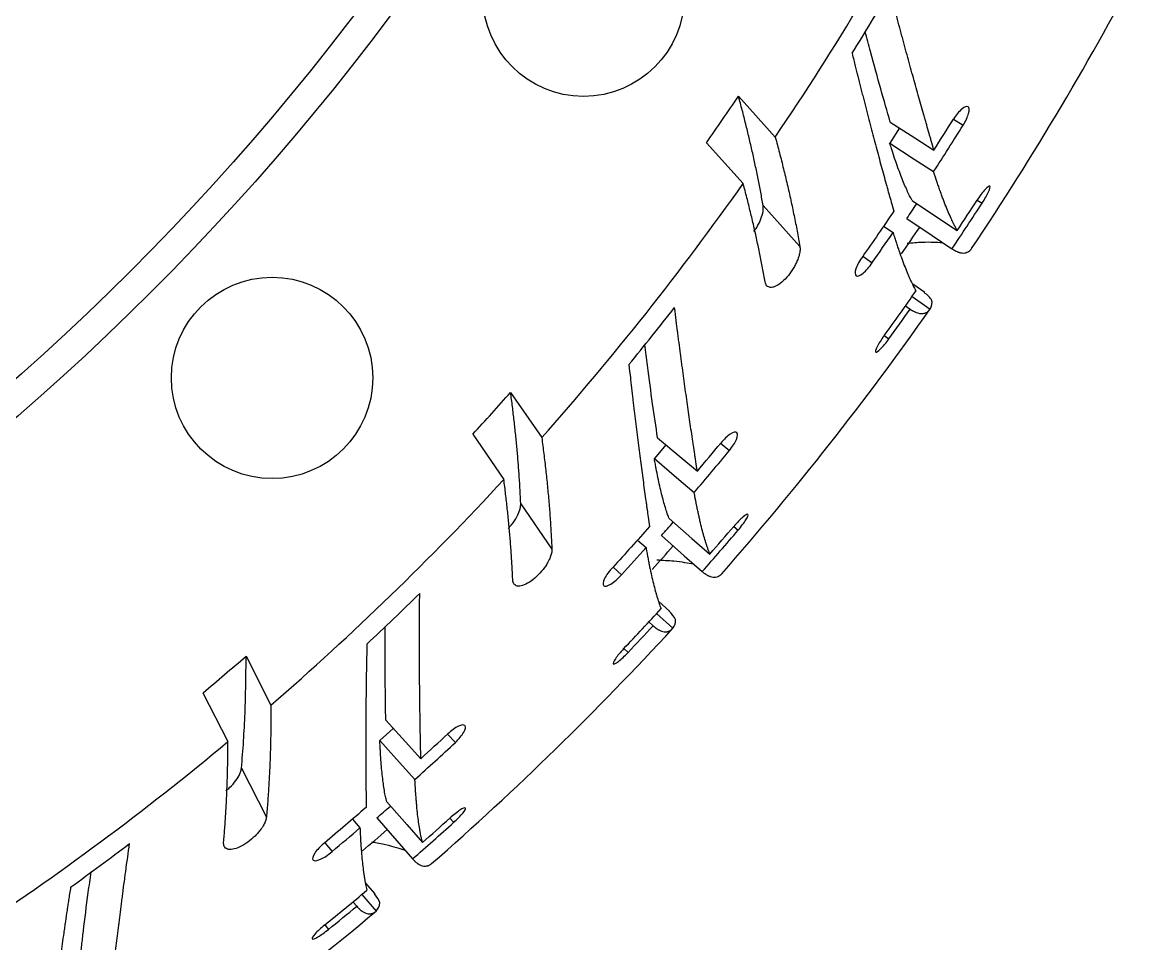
# Model space of a CAD drawing. Header units: millimetres. Extents: x 0 to 594, y 0 to 420.
# Drawn here: x 489.27 to 519.9, y 143.4 to 168.57 of the extents above; entities that cross this region are included whole.
import ezdxf

# ---------------------------------------------------------------- set-up
doc = ezdxf.new("R2010")
doc.units = ezdxf.units.MM

msp = doc.modelspace()

# ---------------------------------------------------------------- linework, layer by layer
at = {"color": 7, "linetype": 'Continuous', "lineweight": 25}
for p, q in [((508.835, 166.556), (509.839, 165.441)), ((513.228, 165.691), (512.964, 165.275)), ((507.959, 165.288), (508.962, 164.173)), ((509.507, 163.568), (510.511, 162.453)), ((512.797, 163.008), (513.055, 162.832)), ((512.232, 162.188), (512.486, 162.009)), ((513.921, 161.195), (513.594, 161.423)), ((513.394, 160.832), (513.525, 160.739)), ((502.61, 158.465), (503.46, 157.229)), ((501.575, 157.322), (502.425, 156.086)), ((506.853, 157.034), (506.536, 156.656)), ((502.886, 155.415), (503.736, 154.179)), ((506.075, 154.43), (506.308, 154.222)), ((505.411, 153.687), (505.636, 153.481)), ((506.953, 152.486), (506.658, 152.755)), ((506.383, 152.195), (506.501, 152.085)), ((495.382, 151.256), (496.063, 149.919)), ((494.207, 150.257), (494.888, 148.921)), ((499.402, 149.283), (499.038, 148.95)), ((495.258, 148.196), (495.939, 146.859)), ((498.291, 146.803), (498.494, 146.566)), ((497.532, 146.157), (497.732, 145.919)), ((498.907, 144.761), (498.65, 145.066)), ((498.304, 144.547), (498.407, 144.423))]:
    msp.add_line(p, q, dxfattribs=at)
at = {"color": 8, "linetype": 'Continuous', "lineweight": 25}
for p, q in [((514.704, 165.927), (514.968, 165.762)), ((515.357, 163.721), (515.49, 163.635)), ((513.577, 161.089), (514.069, 160.743)), ((512.814, 160.019), (512.942, 159.926)), ((508.346, 157.076), (508.587, 156.878)), ((508.706, 154.803), (508.826, 154.701)), ((506.598, 152.426), (507.04, 152.019)), ((505.702, 151.465), (505.817, 151.356)), ((500.888, 149.129), (501.101, 148.902)), ((500.948, 146.83), (501.054, 146.712)), ((498.547, 144.748), (498.933, 144.286)), ((497.534, 143.912), (497.633, 143.789))]:
    msp.add_line(p, q, dxfattribs=at)
at = {"color": 7, "linetype": 'Continuous', "lineweight": 25, "flags": 128}
for points in [[(512.977, 165.852), (513.647, 165.423), (514.173, 165.087)], [(512.964, 165.275), (513.636, 164.839), (514.164, 164.497)], [(513.577, 163.705), (514.266, 163.246), (514.808, 162.886)], [(513.432, 163.213), (514.121, 162.749), (514.662, 162.384)], [(506.624, 157.227), (507.232, 156.714), (507.71, 156.311)], [(506.536, 156.656), (507.145, 156.136), (507.624, 155.728)], [(506.939, 155.019), (507.563, 154.474), (508.053, 154.046)], [(506.731, 154.551), (507.353, 154.001), (507.843, 153.568)], [(499.2, 149.504), (499.736, 148.916), (500.157, 148.455)], [(499.038, 148.95), (499.574, 148.355), (499.996, 147.887)], [(499.224, 147.274), (499.771, 146.653), (500.201, 146.165)], [(498.957, 146.837), (499.502, 146.21), (499.931, 145.718)]]:
    msp.add_lwpolyline(points, dxfattribs=at)
at = {"color": 7, "linetype": 'Continuous', "lineweight": 25}
for centre, radius in [((444, 210), 69), ((444, 210), 68.2), ((504.603, 169.303), 2.75), ((496.094, 158.86), 2.75)]:
    msp.add_circle(centre, radius, dxfattribs=at)
for centre, radius, start, end in [((444, 210), 79.5, 325.91045, 332.29934), ((444, 210), 85.65, 326.2319, 332.3935), ((444, 210), 80.015, 328.11088, 329.54301), ((442.996, 211.115), 79.5, 324.79934, 325.91045), ((444, 210), 83.627, 327.03519, 328.06289), ((444, 210), 83.315, 327.37917, 328.06687), ((444, 210), 79.5, 318.41045, 324.79934), ((444, 210), 83.724, 326.02588, 326.36092), ((444, 210), 85.208, 326.02588, 327.03454), ((444, 210), 85.05, 326.36091, 327.0346), ((444, 210), 84.15, 325.42754, 326.02529), ((444, 210), 83.627, 324.97978, 325.66492), ((444, 210), 85.05, 324.003, 325.01354), ((444, 210), 80.015, 320.61088, 322.04301), ((444, 210), 85.65, 318.73167, 324.89408), ((444, 210), 85.208, 324.00855, 324.681), ((443.15, 211.236), 79.5, 317.29934, 318.41045), ((444, 210), 83.627, 319.53519, 320.56289), ((444, 210), 83.315, 319.87917, 320.56687), ((444, 210), 79.5, 310.91045, 317.29934), ((444, 210), 83.724, 318.52588, 318.86092), ((444, 210), 85.208, 318.52588, 319.53454), ((444, 210), 85.05, 318.86091, 319.5346), ((444, 210), 83.627, 317.47978, 318.16492), ((444, 210), 84.15, 317.94031, 318.52607), ((444, 210), 80.015, 313.11088, 314.54301), ((444, 210), 85.05, 316.503, 317.51354), ((444, 210), 85.65, 311.23175, 317.39348), ((444, 210), 85.208, 316.50855, 317.181), ((443.319, 211.337), 79.5, 309.79934, 310.91045), ((444, 210), 79.5, 303.41045, 309.79934), ((444, 210), 83.627, 312.03519, 313.06289), ((444, 210), 83.315, 312.37917, 313.06687), ((444, 210), 83.724, 311.02588, 311.36092), ((444, 210), 85.208, 311.02588, 312.03454), ((444, 210), 85.05, 311.36091, 312.0346), ((444, 210), 83.627, 309.97978, 310.66492), ((444, 210), 84.15, 310.41853, 311.02586), ((444, 210), 80.015, 305.61088, 307.04301), ((444, 210), 85.05, 309.003, 310.01354), ((444, 210), 85.65, 303.73176, 309.89413), ((444, 210), 85.208, 309.00855, 309.681)]:
    msp.add_arc(centre, radius, start, end, dxfattribs=at)
for points, knots in [([(514.173, 165.087), (514.147, 165.179), (514.122, 165.262), (514.089, 165.375), (514.074, 165.429), (514.057, 165.485), (514.049, 165.512), (514.045, 165.525), (514.044, 165.531), (514.043, 165.535), (514.042, 165.536), (514.02, 165.614), (513.986, 165.731), (513.951, 165.853), (513.928, 165.935), (513.916, 165.977), (513.857, 166.183), (513.785, 166.437), (513.711, 166.7), (513.661, 166.878), (513.636, 166.967), (513.56, 167.242), (513.483, 167.523), (513.391, 167.859), (513.352, 168.005), (513.325, 168.103), (513.313, 168.151), (513.272, 168.303), (513.232, 168.454), (513.184, 168.632), (513.161, 168.721), (513.149, 168.765), (513.144, 168.784), (513.141, 168.797), (513.139, 168.805), (513.094, 168.974), (513.041, 169.184), (512.973, 169.441)], [0, 0, 0, 0, 0.0625, 0.0625, 0.09375, 0.109375, 0.117188, 0.121094, 0.123047, 0.123047, 0.125, 0.125, 0.1875, 0.21875, 0.21875, 0.25, 0.25, 0.375, 0.4375, 0.4375, 0.5, 0.5, 0.625, 0.6875, 0.71875, 0.71875, 0.75, 0.75, 0.8125, 0.84375, 0.859375, 0.867187, 0.871094, 0.871094, 0.875, 0.875, 1, 1, 1, 1]), ([(512.977, 165.852), (512.808, 166.441), (512.6, 167.168), (512.346, 168.141), (512.298, 168.325)], [0, 0, 0, 0, 0.8101171, 1, 1, 1, 1]), ([(511.938, 167.73), (511.97, 167.602), (511.999, 167.485), (512.037, 167.329), (512.055, 167.255), (512.075, 167.177), (512.084, 167.14), (512.088, 167.124), (512.09, 167.114), (512.091, 167.11), (512.118, 167.004), (512.156, 166.854), (512.2, 166.678), (512.22, 166.602), (512.232, 166.551), (512.239, 166.525), (512.295, 166.305), (512.37, 166.017), (512.443, 165.736), (512.492, 165.551), (512.517, 165.458), (512.588, 165.188), (512.635, 165.012), (512.728, 164.669), (512.774, 164.502), (512.841, 164.255), (512.875, 164.134), (512.912, 163.997), (512.931, 163.929), (512.94, 163.896), (512.944, 163.881), (512.947, 163.872), (512.949, 163.866), (512.982, 163.745), (513.026, 163.595), (513.075, 163.415)], [0, 0, 0, 0, 0.0625, 0.0625, 0.09375, 0.109375, 0.117187, 0.121094, 0.121094, 0.125, 0.125, 0.1875, 0.21875, 0.234375, 0.234375, 0.25, 0.25, 0.375, 0.4375, 0.4375, 0.5, 0.5, 0.625, 0.625, 0.75, 0.75, 0.8125, 0.84375, 0.859375, 0.867188, 0.871094, 0.871094, 0.875, 0.875, 1, 1, 1, 1]), ([(509.507, 163.568), (509.486, 163.69), (509.443, 163.932), (509.371, 164.301), (509.294, 164.672), (509.212, 165.045), (509.125, 165.42), (509.033, 165.797), (508.937, 166.175), (508.869, 166.429), (508.835, 166.556)], [0, 0, 0, 0, 0.127806, 0.254811, 0.381017, 0.506422, 0.631025, 0.754824, 0.877816, 1, 1, 1, 1]), ([(514.968, 165.762), (515.039, 165.875), (515.092, 165.991), (515.143, 166.181), (515.138, 166.248), (515.069, 166.294), (515.008, 166.271), (514.859, 166.144), (514.777, 166.044), (514.707, 165.932)], [0, 0, 0, 0, 0.25, 0.25, 0.5, 0.5, 0.75, 0.75, 1, 1, 1, 1]), ([(509.839, 165.441), (509.878, 165.297), (509.955, 165.006), (510.064, 164.575), (510.167, 164.146), (510.264, 163.718), (510.353, 163.293), (510.437, 162.87), (510.486, 162.593), (510.511, 162.453)], [0, 0, 0, 0, 0.139375, 0.279916, 0.42162, 0.564482, 0.7085, 0.853673, 1, 1, 1, 1]), ([(513.577, 163.705), (513.564, 163.729), (513.542, 163.772), (513.494, 163.862), (513.414, 164.035), (513.288, 164.332), (513.156, 164.692), (513.062, 164.966), (513.008, 165.137), (512.98, 165.224), (512.963, 165.275)], [0, 0, 0, 0, 0.072316, 0.124787, 0.249627, 0.499467, 0.749581, 0.874752, 0.92813, 1, 1, 1, 1]), ([(514.808, 162.886), (514.793, 162.914), (514.779, 162.94), (514.761, 162.974), (514.752, 162.99), (514.743, 163.006), (514.739, 163.014), (514.738, 163.017), (514.737, 163.019), (514.736, 163.02), (514.724, 163.044), (514.706, 163.081), (514.684, 163.127), (514.674, 163.148), (514.667, 163.162), (514.664, 163.169), (514.61, 163.287), (514.557, 163.409), (514.476, 163.61), (514.435, 163.716), (514.386, 163.847), (514.362, 163.915), (514.351, 163.944), (514.344, 163.964), (514.341, 163.974), (514.322, 164.026), (514.3, 164.088), (514.275, 164.16), (514.263, 164.196), (514.257, 164.214), (514.254, 164.221), (514.253, 164.226), (514.252, 164.229), (514.231, 164.292), (514.202, 164.38), (514.164, 164.497)], [0, 0, 0, 0, 0.0625, 0.0625, 0.09375, 0.109375, 0.117188, 0.121094, 0.121094, 0.125, 0.125, 0.1875, 0.21875, 0.234375, 0.234375, 0.25, 0.25, 0.5, 0.5, 0.625, 0.6875, 0.71875, 0.734375, 0.734375, 0.75, 0.75, 0.8125, 0.84375, 0.859375, 0.867188, 0.871094, 0.871094, 0.875, 0.875, 1, 1, 1, 1]), ([(509.562, 161.485), (509.539, 161.61), (509.494, 161.861), (509.418, 162.242), (509.338, 162.625), (509.252, 163.009), (509.16, 163.395), (509.065, 163.782), (508.996, 164.043), (508.962, 164.173)], [0, 0, 0, 0, 0.146112, 0.291141, 0.435087, 0.577949, 0.719724, 0.860408, 1, 1, 1, 1]), ([(515.49, 163.635), (515.562, 163.747), (515.624, 163.858), (515.702, 164.031), (515.714, 164.086), (515.679, 164.109), (515.633, 164.075), (515.506, 163.935), (515.429, 163.832), (515.357, 163.721)], [0, 0, 0, 0, 0.25, 0.25, 0.5, 0.5, 0.75, 0.75, 1, 1, 1, 1]), ([(509.254, 162.863), (509.281, 162.9), (509.363, 163.012), (509.454, 163.207), (509.495, 163.347), (509.505, 163.413), (509.507, 163.43), (509.514, 163.487), (509.51, 163.532), (509.507, 163.568)], [0, 0, 0, 0, 0.1416807, 0.4391798, 0.7183907, 0.7263624, 0.7421288, 0.7970355, 1, 1, 1, 1]), ([(513.055, 162.832), (513.074, 162.774), (513.09, 162.723), (513.111, 162.657), (513.121, 162.627), (513.13, 162.596), (513.135, 162.582), (513.137, 162.576), (513.138, 162.572), (513.138, 162.571), (513.152, 162.528), (513.173, 162.467), (513.197, 162.395), (513.208, 162.365), (513.215, 162.344), (513.219, 162.333), (513.277, 162.165), (513.331, 162.019), (513.409, 161.819), (513.448, 161.724), (513.493, 161.621), (513.515, 161.571), (513.524, 161.55), (513.53, 161.536), (513.533, 161.529), (513.549, 161.494), (513.568, 161.453), (513.589, 161.409), (513.6, 161.389), (513.605, 161.378), (513.607, 161.374), (513.608, 161.371), (513.609, 161.369), (513.626, 161.336), (513.651, 161.29), (513.681, 161.234)], [0, 0, 0, 0, 0.0625, 0.0625, 0.09375, 0.109375, 0.117187, 0.121094, 0.121094, 0.125, 0.125, 0.1875, 0.21875, 0.234375, 0.234375, 0.25, 0.25, 0.5, 0.5, 0.625, 0.6875, 0.71875, 0.734375, 0.734375, 0.75, 0.75, 0.8125, 0.84375, 0.859375, 0.867187, 0.871094, 0.871094, 0.875, 0.875, 1, 1, 1, 1]), ([(510.511, 162.453), (510.513, 162.437), (510.517, 162.405), (510.516, 162.351), (510.509, 162.293), (510.497, 162.231), (510.477, 162.164), (510.449, 162.083), (510.406, 161.985), (510.326, 161.837), (510.2, 161.652), (510.02, 161.467), (509.873, 161.371), (509.771, 161.336), (509.705, 161.331), (509.648, 161.344), (509.622, 161.368), (509.608, 161.38)], [0, 0, 0, 0, 0.0428894, 0.0847229, 0.125925, 0.1669413, 0.2082253, 0.250223, 0.3129753, 0.3754424, 0.4995388, 0.6241026, 0.7490157, 0.8109816, 0.874566, 0.9369933, 1, 1, 1, 1]), ([(513.437, 162.542), (513.582, 162.554), (513.997, 162.586), (514.244, 162.569), (514.405, 162.557)], [0, 0, 0, 0, 0.3497091, 1, 1, 1, 1]), ([(515.2, 162.393), (515.191, 162.379), (515.182, 162.368), (515.171, 162.354), (515.165, 162.348), (515.16, 162.342), (515.157, 162.34), (515.156, 162.338), (515.155, 162.338), (515.155, 162.338), (515.147, 162.329), (515.135, 162.319), (515.119, 162.308), (515.112, 162.303), (515.108, 162.3), (515.105, 162.299), (515.066, 162.276), (515.025, 162.265), (514.958, 162.264), (514.923, 162.267), (514.879, 162.278), (514.856, 162.285), (514.847, 162.288), (514.84, 162.291), (514.837, 162.292), (514.819, 162.298), (514.799, 162.307), (514.775, 162.319), (514.763, 162.325), (514.757, 162.328), (514.754, 162.329), (514.752, 162.33), (514.751, 162.33), (514.731, 162.341), (514.703, 162.358), (514.662, 162.384)], [0, 0, 0, 0, 0.0625, 0.0625, 0.09375, 0.109375, 0.117188, 0.121094, 0.121094, 0.125, 0.125, 0.1875, 0.21875, 0.234375, 0.234375, 0.25, 0.25, 0.5, 0.5, 0.625, 0.6875, 0.71875, 0.734375, 0.734375, 0.75, 0.75, 0.8125, 0.84375, 0.859375, 0.867187, 0.871094, 0.871094, 0.875, 0.875, 1, 1, 1, 1]), ([(512.226, 162.179), (512.143, 162.066), (512.076, 161.945), (512.009, 161.745), (512.011, 161.674), (512.085, 161.628), (512.153, 161.654), (512.319, 161.79), (512.409, 161.894), (512.486, 162.009)], [0, 0, 0, 0, 0.25, 0.25, 0.5, 0.5, 0.75, 0.75, 1, 1, 1, 1]), ([(514.069, 160.743), (514.106, 160.826), (514.175, 160.98), (513.99, 161.127), (513.904, 161.195)], [0, 0, 0, 0, 0.538811, 1, 1, 1, 1]), ([(507.71, 156.311), (507.696, 156.406), (507.683, 156.492), (507.665, 156.609), (507.656, 156.664), (507.647, 156.722), (507.643, 156.75), (507.641, 156.763), (507.64, 156.769), (507.64, 156.773), (507.639, 156.774), (507.627, 156.855), (507.609, 156.975), (507.59, 157.1), (507.578, 157.184), (507.571, 157.228), (507.54, 157.44), (507.502, 157.701), (507.463, 157.972), (507.437, 158.154), (507.424, 158.246), (507.384, 158.528), (507.344, 158.817), (507.297, 159.162), (507.277, 159.312), (507.264, 159.413), (507.257, 159.462), (507.237, 159.618), (507.216, 159.773), (507.193, 159.955), (507.181, 160.047), (507.176, 160.092), (507.173, 160.112), (507.171, 160.125), (507.17, 160.133), (507.148, 160.306), (507.123, 160.522), (507.089, 160.785)], [0, 0, 0, 0, 0.0625, 0.0625, 0.09375, 0.109375, 0.117187, 0.121094, 0.123047, 0.123047, 0.125, 0.125, 0.1875, 0.21875, 0.21875, 0.25, 0.25, 0.375, 0.4375, 0.4375, 0.5, 0.5, 0.625, 0.6875, 0.71875, 0.71875, 0.75, 0.75, 0.8125, 0.84375, 0.859375, 0.867188, 0.871094, 0.871094, 0.875, 0.875, 1, 1, 1, 1]), ([(513.525, 160.739), (513.546, 160.726), (513.563, 160.715), (513.585, 160.702), (513.595, 160.696), (513.605, 160.69), (513.61, 160.688), (513.611, 160.687), (513.613, 160.686), (513.613, 160.686), (513.627, 160.678), (513.648, 160.668), (513.672, 160.657), (513.683, 160.653), (513.69, 160.65), (513.693, 160.649), (513.75, 160.627), (513.8, 160.617), (513.868, 160.618), (513.9, 160.622), (513.936, 160.633), (513.953, 160.641), (513.96, 160.644), (513.965, 160.647), (513.967, 160.648), (513.979, 160.655), (513.993, 160.664), (514.008, 160.676), (514.015, 160.682), (514.019, 160.685), (514.02, 160.687), (514.021, 160.688), (514.022, 160.688), (514.034, 160.699), (514.05, 160.717), (514.069, 160.743)], [0, 0, 0, 0, 0.0625, 0.0625, 0.09375, 0.109375, 0.117187, 0.121094, 0.121094, 0.125, 0.125, 0.1875, 0.21875, 0.234375, 0.234375, 0.25, 0.25, 0.5, 0.5, 0.625, 0.6875, 0.71875, 0.734375, 0.734375, 0.75, 0.75, 0.8125, 0.84375, 0.859375, 0.867187, 0.871094, 0.871094, 0.875, 0.875, 1, 1, 1, 1]), ([(512.81, 160.012), (512.731, 159.905), (512.664, 159.797), (512.579, 159.628), (512.566, 159.575), (512.602, 159.553), (512.649, 159.585), (512.783, 159.721), (512.865, 159.819), (512.942, 159.926)], [0, 0, 0, 0, 0.25, 0.25, 0.5, 0.5, 0.75, 0.75, 1, 1, 1, 1]), ([(506.624, 157.227), (506.534, 157.833), (506.422, 158.581), (506.298, 159.578), (506.274, 159.767)], [0, 0, 0, 0, 0.8101173, 1, 1, 1, 1]), ([(505.84, 159.224), (505.855, 159.092), (505.868, 158.973), (505.886, 158.813), (505.894, 158.738), (505.903, 158.658), (505.907, 158.62), (505.909, 158.604), (505.91, 158.593), (505.911, 158.589), (505.923, 158.481), (505.941, 158.327), (505.962, 158.146), (505.971, 158.069), (505.978, 158.017), (505.981, 157.99), (506.008, 157.765), (506.044, 157.469), (506.08, 157.181), (506.104, 156.991), (506.117, 156.896), (506.152, 156.619), (506.176, 156.439), (506.223, 156.086), (506.247, 155.914), (506.281, 155.661), (506.299, 155.537), (506.318, 155.396), (506.328, 155.326), (506.333, 155.292), (506.335, 155.277), (506.336, 155.267), (506.337, 155.261), (506.355, 155.137), (506.378, 154.983), (506.403, 154.798)], [0, 0, 0, 0, 0.0625, 0.0625, 0.09375, 0.109375, 0.117188, 0.121094, 0.121094, 0.125, 0.125, 0.1875, 0.21875, 0.234375, 0.234375, 0.25, 0.25, 0.375, 0.4375, 0.4375, 0.5, 0.5, 0.625, 0.625, 0.75, 0.75, 0.8125, 0.84375, 0.859375, 0.867188, 0.871094, 0.871094, 0.875, 0.875, 1, 1, 1, 1]), ([(502.886, 155.415), (502.881, 155.538), (502.87, 155.784), (502.847, 156.159), (502.819, 156.537), (502.787, 156.917), (502.749, 157.301), (502.707, 157.686), (502.661, 158.074), (502.627, 158.335), (502.61, 158.465)], [0, 0, 0, 0, 0.127806, 0.254811, 0.381017, 0.506422, 0.631025, 0.754824, 0.877816, 1, 1, 1, 1]), ([(503.46, 157.229), (503.479, 157.08), (503.518, 156.782), (503.57, 156.34), (503.616, 155.901), (503.656, 155.465), (503.689, 155.031), (503.717, 154.601), (503.729, 154.32), (503.736, 154.179)], [0, 0, 0, 0, 0.139424, 0.279998, 0.421718, 0.56458, 0.708582, 0.853722, 1, 1, 1, 1]), ([(508.587, 156.878), (508.671, 156.98), (508.74, 157.088), (508.815, 157.27), (508.818, 157.337), (508.756, 157.391), (508.692, 157.377), (508.528, 157.27), (508.434, 157.182), (508.35, 157.08)], [0, 0, 0, 0, 0.25, 0.25, 0.5, 0.5, 0.75, 0.75, 1, 1, 1, 1]), ([(506.939, 155.019), (506.93, 155.045), (506.913, 155.09), (506.878, 155.186), (506.82, 155.368), (506.734, 155.679), (506.651, 156.052), (506.593, 156.337), (506.562, 156.513), (506.545, 156.604), (506.536, 156.656)], [0, 0, 0, 0, 0.072316, 0.124787, 0.249627, 0.499467, 0.749581, 0.874752, 0.92813, 1, 1, 1, 1]), ([(502.668, 153.342), (502.662, 153.47), (502.65, 153.724), (502.625, 154.111), (502.595, 154.501), (502.56, 154.894), (502.52, 155.289), (502.475, 155.685), (502.442, 155.952), (502.425, 156.086)], [0, 0, 0, 0, 0.146075, 0.29108, 0.435015, 0.577876, 0.719663, 0.860372, 1, 1, 1, 1]), ([(508.053, 154.046), (508.041, 154.077), (508.031, 154.104), (508.017, 154.14), (508.011, 154.157), (508.004, 154.174), (508.001, 154.183), (508, 154.186), (507.999, 154.188), (507.999, 154.189), (507.99, 154.215), (507.977, 154.253), (507.961, 154.302), (507.954, 154.324), (507.949, 154.339), (507.947, 154.347), (507.908, 154.47), (507.872, 154.598), (507.818, 154.808), (507.791, 154.918), (507.76, 155.055), (507.744, 155.125), (507.738, 155.156), (507.733, 155.176), (507.731, 155.186), (507.719, 155.24), (507.706, 155.305), (507.691, 155.379), (507.683, 155.416), (507.679, 155.435), (507.678, 155.443), (507.677, 155.448), (507.676, 155.451), (507.664, 155.516), (507.647, 155.607), (507.624, 155.728)], [0, 0, 0, 0, 0.0625, 0.0625, 0.09375, 0.109375, 0.117188, 0.121094, 0.121094, 0.125, 0.125, 0.1875, 0.21875, 0.234375, 0.234375, 0.25, 0.25, 0.5, 0.5, 0.625, 0.6875, 0.71875, 0.734375, 0.734375, 0.75, 0.75, 0.8125, 0.84375, 0.859375, 0.867188, 0.871094, 0.871094, 0.875, 0.875, 1, 1, 1, 1]), ([(502.544, 154.749), (502.575, 154.782), (502.671, 154.882), (502.786, 155.064), (502.845, 155.198), (502.864, 155.261), (502.868, 155.278), (502.883, 155.334), (502.885, 155.379), (502.886, 155.415)], [0, 0, 0, 0, 0.1416843, 0.4391892, 0.7183873, 0.7263553, 0.7421264, 0.7970284, 1, 1, 1, 1]), ([(508.826, 154.701), (508.913, 154.802), (508.989, 154.904), (509.088, 155.065), (509.108, 155.118), (509.076, 155.145), (509.026, 155.118), (508.881, 154.995), (508.792, 154.904), (508.706, 154.803)], [0, 0, 0, 0, 0.25, 0.25, 0.5, 0.5, 0.75, 0.75, 1, 1, 1, 1]), ([(503.736, 154.179), (503.736, 154.162), (503.736, 154.13), (503.728, 154.076), (503.713, 154.02), (503.692, 153.96), (503.665, 153.896), (503.626, 153.819), (503.571, 153.728), (503.473, 153.592), (503.323, 153.425), (503.12, 153.265), (502.962, 153.189), (502.857, 153.167), (502.79, 153.171), (502.736, 153.191), (502.712, 153.219), (502.7, 153.232)], [0, 0, 0, 0, 0.042893, 0.084728, 0.125932, 0.166948, 0.20823, 0.250223, 0.312976, 0.375442, 0.499539, 0.624103, 0.749016, 0.810983, 0.874566, 0.936994, 1, 1, 1, 1]), ([(506.308, 154.222), (506.319, 154.162), (506.328, 154.109), (506.34, 154.041), (506.346, 154.01), (506.352, 153.978), (506.354, 153.964), (506.355, 153.958), (506.356, 153.954), (506.356, 153.953), (506.365, 153.908), (506.377, 153.845), (506.392, 153.771), (506.398, 153.739), (506.402, 153.717), (506.405, 153.706), (506.441, 153.532), (506.475, 153.38), (506.527, 153.172), (506.553, 153.072), (506.583, 152.964), (506.599, 152.912), (506.605, 152.89), (506.61, 152.875), (506.612, 152.868), (506.623, 152.831), (506.636, 152.788), (506.652, 152.742), (506.659, 152.72), (506.663, 152.709), (506.664, 152.705), (506.665, 152.702), (506.666, 152.7), (506.679, 152.664), (506.697, 152.615), (506.719, 152.556)], [0, 0, 0, 0, 0.0625, 0.0625, 0.09375, 0.109375, 0.117188, 0.121094, 0.121094, 0.125, 0.125, 0.1875, 0.21875, 0.234375, 0.234375, 0.25, 0.25, 0.5, 0.5, 0.625, 0.6875, 0.71875, 0.734375, 0.734375, 0.75, 0.75, 0.8125, 0.84375, 0.859375, 0.867188, 0.871094, 0.871094, 0.875, 0.875, 1, 1, 1, 1]), ([(506.604, 153.888), (506.765, 153.879), (507.198, 153.856), (507.452, 153.805), (507.61, 153.773)], [0, 0, 0, 0, 0.3732962, 1, 1, 1, 1]), ([(505.4, 153.683), (505.303, 153.582), (505.221, 153.471), (505.128, 153.28), (505.121, 153.21), (505.188, 153.155), (505.259, 153.172), (505.441, 153.285), (505.545, 153.376), (505.636, 153.481)], [0, 0, 0, 0, 0.25, 0.25, 0.5, 0.5, 0.75, 0.75, 1, 1, 1, 1]), ([(508.377, 153.506), (508.366, 153.494), (508.356, 153.484), (508.343, 153.472), (508.337, 153.467), (508.33, 153.462), (508.327, 153.459), (508.326, 153.458), (508.325, 153.458), (508.325, 153.458), (508.316, 153.451), (508.302, 153.442), (508.286, 153.433), (508.278, 153.429), (508.273, 153.427), (508.271, 153.426), (508.229, 153.408), (508.187, 153.402), (508.12, 153.41), (508.086, 153.418), (508.044, 153.435), (508.022, 153.444), (508.013, 153.449), (508.007, 153.452), (508.004, 153.454), (507.987, 153.463), (507.968, 153.474), (507.945, 153.489), (507.934, 153.496), (507.929, 153.5), (507.926, 153.502), (507.925, 153.503), (507.924, 153.503), (507.906, 153.517), (507.88, 153.537), (507.843, 153.568)], [0, 0, 0, 0, 0.0625, 0.0625, 0.09375, 0.109375, 0.117188, 0.121094, 0.121094, 0.125, 0.125, 0.1875, 0.21875, 0.234375, 0.234375, 0.25, 0.25, 0.5, 0.5, 0.625, 0.6875, 0.71875, 0.734375, 0.734375, 0.75, 0.75, 0.8125, 0.84375, 0.859375, 0.867188, 0.871094, 0.871094, 0.875, 0.875, 1, 1, 1, 1]), ([(500.157, 148.455), (500.156, 148.55), (500.154, 148.638), (500.151, 148.756), (500.15, 148.811), (500.149, 148.87), (500.148, 148.898), (500.148, 148.912), (500.148, 148.917), (500.148, 148.921), (500.148, 148.923), (500.146, 149.004), (500.144, 149.126), (500.142, 149.252), (500.14, 149.338), (500.139, 149.381), (500.136, 149.596), (500.132, 149.86), (500.129, 150.133), (500.127, 150.318), (500.126, 150.41), (500.123, 150.695), (500.121, 150.987), (500.12, 151.335), (500.12, 151.487), (500.12, 151.588), (500.12, 151.638), (500.12, 151.795), (500.12, 151.952), (500.12, 152.135), (500.121, 152.227), (500.121, 152.273), (500.121, 152.293), (500.121, 152.306), (500.121, 152.314), (500.122, 152.489), (500.125, 152.706), (500.126, 152.972)], [0, 0, 0, 0, 0.0625, 0.0625, 0.09375, 0.109375, 0.117187, 0.121094, 0.123047, 0.123047, 0.125, 0.125, 0.1875, 0.21875, 0.21875, 0.25, 0.25, 0.375, 0.4375, 0.4375, 0.5, 0.5, 0.625, 0.6875, 0.71875, 0.71875, 0.75, 0.75, 0.8125, 0.84375, 0.859375, 0.867187, 0.871094, 0.871094, 0.875, 0.875, 1, 1, 1, 1]), ([(507.04, 152.019), (507.088, 152.096), (507.176, 152.239), (507.012, 152.41), (506.936, 152.488)], [0, 0, 0, 0, 0.538811, 1, 1, 1, 1]), ([(499.2, 149.504), (499.19, 150.117), (499.177, 150.873), (499.184, 151.878), (499.185, 152.068)], [0, 0, 0, 0, 0.8101167, 1, 1, 1, 1]), ([(506.501, 152.085), (506.519, 152.07), (506.535, 152.057), (506.555, 152.041), (506.564, 152.034), (506.573, 152.027), (506.577, 152.024), (506.579, 152.022), (506.58, 152.022), (506.581, 152.021), (506.594, 152.012), (506.613, 151.999), (506.636, 151.985), (506.645, 151.98), (506.652, 151.976), (506.656, 151.974), (506.709, 151.945), (506.757, 151.929), (506.824, 151.921), (506.857, 151.921), (506.894, 151.927), (506.912, 151.933), (506.919, 151.935), (506.924, 151.937), (506.927, 151.938), (506.94, 151.943), (506.955, 151.95), (506.971, 151.96), (506.979, 151.965), (506.983, 151.968), (506.985, 151.969), (506.986, 151.97), (506.986, 151.97), (506.999, 151.98), (507.018, 151.995), (507.04, 152.019)], [0, 0, 0, 0, 0.0625, 0.0625, 0.09375, 0.109375, 0.117187, 0.121094, 0.121094, 0.125, 0.125, 0.1875, 0.21875, 0.234375, 0.234375, 0.25, 0.25, 0.5, 0.5, 0.625, 0.6875, 0.71875, 0.734375, 0.734375, 0.75, 0.75, 0.8125, 0.84375, 0.859375, 0.867188, 0.871094, 0.871094, 0.875, 0.875, 1, 1, 1, 1]), ([(498.683, 151.587), (498.681, 151.454), (498.678, 151.334), (498.675, 151.173), (498.673, 151.097), (498.672, 151.017), (498.671, 150.979), (498.671, 150.963), (498.67, 150.952), (498.67, 150.948), (498.669, 150.839), (498.666, 150.684), (498.664, 150.502), (498.663, 150.424), (498.662, 150.372), (498.662, 150.345), (498.659, 150.118), (498.656, 149.82), (498.655, 149.53), (498.654, 149.338), (498.654, 149.242), (498.653, 148.963), (498.653, 148.781), (498.654, 148.425), (498.654, 148.252), (498.656, 147.996), (498.657, 147.871), (498.658, 147.729), (498.658, 147.658), (498.659, 147.624), (498.659, 147.609), (498.659, 147.599), (498.659, 147.593), (498.66, 147.468), (498.663, 147.311), (498.664, 147.125)], [0, 0, 0, 0, 0.0625, 0.0625, 0.09375, 0.109375, 0.117187, 0.121094, 0.121094, 0.125, 0.125, 0.1875, 0.21875, 0.234375, 0.234375, 0.25, 0.25, 0.375, 0.4375, 0.4375, 0.5, 0.5, 0.625, 0.625, 0.75, 0.75, 0.8125, 0.84375, 0.859375, 0.867188, 0.871094, 0.871094, 0.875, 0.875, 1, 1, 1, 1]), ([(505.696, 151.459), (505.605, 151.362), (505.524, 151.264), (505.418, 151.108), (505.397, 151.057), (505.43, 151.03), (505.482, 151.056), (505.632, 151.173), (505.726, 151.26), (505.817, 151.356)], [0, 0, 0, 0, 0.25, 0.25, 0.5, 0.5, 0.75, 0.75, 1, 1, 1, 1]), ([(495.258, 148.196), (495.268, 148.319), (495.29, 148.564), (495.316, 148.939), (495.338, 149.317), (495.355, 149.698), (495.368, 150.083), (495.377, 150.471), (495.382, 150.861), (495.382, 151.124), (495.382, 151.256)], [0, 0, 0, 0, 0.127806, 0.254811, 0.381017, 0.506422, 0.631025, 0.754824, 0.877816, 1, 1, 1, 1]), ([(496.063, 149.919), (496.063, 149.769), (496.063, 149.469), (496.056, 149.024), (496.044, 148.582), (496.027, 148.144), (496.004, 147.71), (495.975, 147.281), (495.951, 147), (495.939, 146.859)], [0, 0, 0, 0, 0.1394678, 0.2800712, 0.4218057, 0.5646679, 0.7086551, 0.8537659, 1, 1, 1, 1]), ([(501.101, 148.902), (501.198, 148.993), (501.279, 149.091), (501.377, 149.261), (501.39, 149.327), (501.335, 149.389), (501.27, 149.383), (501.093, 149.299), (500.989, 149.224), (500.892, 149.133)], [0, 0, 0, 0, 0.25, 0.25, 0.5, 0.5, 0.75, 0.75, 1, 1, 1, 1]), ([(494.771, 146.169), (494.782, 146.296), (494.803, 146.55), (494.829, 146.937), (494.85, 147.328), (494.866, 147.722), (494.878, 148.118), (494.886, 148.517), (494.887, 148.787), (494.888, 148.921)], [0, 0, 0, 0, 0.146044, 0.291028, 0.434951, 0.577813, 0.71961, 0.86034, 1, 1, 1, 1]), ([(499.224, 147.274), (499.218, 147.301), (499.208, 147.348), (499.185, 147.448), (499.152, 147.636), (499.107, 147.956), (499.073, 148.336), (499.053, 148.626), (499.045, 148.805), (499.04, 148.897), (499.038, 148.95)], [0, 0, 0, 0, 0.0723163, 0.1247866, 0.2496273, 0.4994672, 0.7495811, 0.8747516, 0.9281304, 1, 1, 1, 1]), ([(494.831, 147.58), (494.866, 147.609), (494.974, 147.696), (495.113, 147.861), (495.188, 147.986), (495.215, 148.047), (495.222, 148.062), (495.244, 148.116), (495.251, 148.161), (495.258, 148.196)], [0, 0, 0, 0, 0.14167, 0.439176, 0.718388, 0.726365, 0.742128, 0.797033, 1, 1, 1, 1]), ([(500.201, 146.165), (500.194, 146.196), (500.187, 146.224), (500.178, 146.262), (500.174, 146.28), (500.17, 146.298), (500.168, 146.306), (500.167, 146.31), (500.167, 146.312), (500.167, 146.313), (500.161, 146.34), (500.153, 146.38), (500.144, 146.43), (500.14, 146.453), (500.137, 146.468), (500.135, 146.476), (500.113, 146.603), (500.094, 146.735), (500.068, 146.95), (500.056, 147.063), (500.043, 147.203), (500.036, 147.274), (500.034, 147.305), (500.032, 147.326), (500.031, 147.336), (500.027, 147.391), (500.022, 147.457), (500.016, 147.533), (500.014, 147.571), (500.013, 147.59), (500.012, 147.598), (500.012, 147.603), (500.011, 147.607), (500.007, 147.672), (500.003, 147.764), (499.996, 147.887)], [0, 0, 0, 0, 0.0625, 0.0625, 0.09375, 0.109375, 0.117188, 0.121094, 0.121094, 0.125, 0.125, 0.1875, 0.21875, 0.234375, 0.234375, 0.25, 0.25, 0.5, 0.5, 0.625, 0.6875, 0.71875, 0.734375, 0.734375, 0.75, 0.75, 0.8125, 0.84375, 0.859375, 0.867188, 0.871094, 0.871094, 0.875, 0.875, 1, 1, 1, 1]), ([(501.054, 146.712), (501.152, 146.802), (501.241, 146.892), (501.361, 147.039), (501.387, 147.089), (501.359, 147.12), (501.306, 147.1), (501.147, 146.997), (501.046, 146.918), (500.948, 146.83)], [0, 0, 0, 0, 0.25, 0.25, 0.5, 0.5, 0.75, 0.75, 1, 1, 1, 1]), ([(495.939, 146.859), (495.936, 146.843), (495.932, 146.811), (495.917, 146.759), (495.896, 146.704), (495.867, 146.648), (495.831, 146.588), (495.783, 146.517), (495.716, 146.434), (495.601, 146.312), (495.43, 146.166), (495.209, 146.033), (495.042, 145.978), (494.935, 145.971), (494.87, 145.984), (494.818, 146.011), (494.799, 146.041), (494.789, 146.056)], [0, 0, 0, 0, 0.042895, 0.084733, 0.125938, 0.166954, 0.208234, 0.250223, 0.312967, 0.375442, 0.499539, 0.624102, 0.749016, 0.810984, 0.874566, 0.936994, 1, 1, 1, 1]), ([(498.494, 146.566), (498.497, 146.505), (498.5, 146.452), (498.503, 146.383), (498.504, 146.351), (498.506, 146.319), (498.507, 146.304), (498.507, 146.298), (498.507, 146.294), (498.507, 146.293), (498.51, 146.248), (498.513, 146.184), (498.518, 146.108), (498.521, 146.075), (498.522, 146.054), (498.523, 146.042), (498.536, 145.865), (498.55, 145.71), (498.574, 145.497), (498.587, 145.395), (498.603, 145.283), (498.611, 145.229), (498.615, 145.207), (498.618, 145.192), (498.619, 145.184), (498.625, 145.146), (498.633, 145.102), (498.642, 145.054), (498.646, 145.031), (498.649, 145.02), (498.65, 145.015), (498.65, 145.012), (498.651, 145.01), (498.658, 144.973), (498.671, 144.923), (498.685, 144.861)], [0, 0, 0, 0, 0.0625, 0.0625, 0.09375, 0.109375, 0.117187, 0.121094, 0.121094, 0.125, 0.125, 0.1875, 0.21875, 0.234375, 0.234375, 0.25, 0.25, 0.5, 0.5, 0.625, 0.6875, 0.71875, 0.734375, 0.734375, 0.75, 0.75, 0.8125, 0.84375, 0.859375, 0.867187, 0.871094, 0.871094, 0.875, 0.875, 1, 1, 1, 1]), ([(491.644, 141.651), (491.655, 141.746), (491.664, 141.833), (491.677, 141.95), (491.683, 142.006), (491.689, 142.064), (491.692, 142.092), (491.694, 142.106), (491.694, 142.111), (491.695, 142.115), (491.695, 142.116), (491.704, 142.198), (491.718, 142.319), (491.732, 142.444), (491.742, 142.529), (491.747, 142.572), (491.771, 142.785), (491.802, 143.048), (491.834, 143.319), (491.856, 143.502), (491.867, 143.594), (491.902, 143.877), (491.938, 144.166), (491.983, 144.512), (492.002, 144.662), (492.015, 144.763), (492.022, 144.812), (492.042, 144.967), (492.063, 145.123), (492.087, 145.305), (492.1, 145.396), (492.106, 145.442), (492.108, 145.461), (492.11, 145.474), (492.111, 145.482), (492.135, 145.656), (492.166, 145.87), (492.202, 146.134)], [0, 0, 0, 0, 0.0625, 0.0625, 0.09375, 0.109375, 0.117187, 0.121094, 0.123047, 0.123047, 0.125, 0.125, 0.1875, 0.21875, 0.21875, 0.25, 0.25, 0.375, 0.4375, 0.4375, 0.5, 0.5, 0.625, 0.6875, 0.71875, 0.71875, 0.75, 0.75, 0.8125, 0.84375, 0.859375, 0.867187, 0.871094, 0.871094, 0.875, 0.875, 1, 1, 1, 1]), ([(497.524, 146.15), (497.415, 146.063), (497.319, 145.963), (497.202, 145.787), (497.186, 145.718), (497.245, 145.655), (497.318, 145.662), (497.513, 145.75), (497.628, 145.827), (497.732, 145.919)], [0, 0, 0, 0, 0.25, 0.25, 0.5, 0.5, 0.75, 0.75, 1, 1, 1, 1]), ([(498.815, 146.183), (498.948, 146.158), (499.347, 146.083), (499.575, 146.004), (499.727, 145.952)], [0, 0, 0, 0, 0.334194, 1, 1, 1, 1]), ([(500.452, 145.587), (500.44, 145.576), (500.429, 145.568), (500.414, 145.557), (500.407, 145.553), (500.4, 145.549), (500.397, 145.547), (500.396, 145.546), (500.395, 145.545), (500.395, 145.545), (500.385, 145.54), (500.37, 145.532), (500.352, 145.526), (500.344, 145.523), (500.339, 145.521), (500.336, 145.521), (500.293, 145.509), (500.25, 145.509), (500.185, 145.525), (500.152, 145.537), (500.112, 145.559), (500.092, 145.572), (500.084, 145.578), (500.078, 145.582), (500.075, 145.583), (500.06, 145.594), (500.042, 145.608), (500.022, 145.625), (500.012, 145.634), (500.007, 145.639), (500.005, 145.641), (500.004, 145.642), (500.003, 145.643), (499.986, 145.658), (499.963, 145.682), (499.931, 145.718)], [0, 0, 0, 0, 0.0625, 0.0625, 0.09375, 0.109375, 0.117188, 0.121094, 0.121094, 0.125, 0.125, 0.1875, 0.21875, 0.234375, 0.234375, 0.25, 0.25, 0.5, 0.5, 0.625, 0.6875, 0.71875, 0.734375, 0.734375, 0.75, 0.75, 0.8125, 0.84375, 0.859375, 0.867188, 0.871094, 0.871094, 0.875, 0.875, 1, 1, 1, 1]), ([(490.832, 142.816), (490.901, 143.425), (490.987, 144.177), (491.125, 145.172), (491.151, 145.361)], [0, 0, 0, 0, 0.810118, 1, 1, 1, 1]), ([(490.591, 144.949), (490.571, 144.818), (490.553, 144.699), (490.529, 144.54), (490.517, 144.465), (490.505, 144.385), (490.499, 144.348), (490.497, 144.332), (490.495, 144.321), (490.495, 144.317), (490.479, 144.209), (490.456, 144.056), (490.43, 143.876), (490.419, 143.799), (490.412, 143.747), (490.408, 143.721), (490.375, 143.496), (490.334, 143.201), (490.294, 142.913), (490.268, 142.723), (490.256, 142.628), (490.219, 142.352), (490.195, 142.171), (490.149, 141.818), (490.127, 141.647), (490.095, 141.393), (490.08, 141.268), (490.062, 141.127), (490.054, 141.057), (490.049, 141.023), (490.048, 141.008), (490.046, 140.998), (490.046, 140.992), (490.03, 140.868), (490.013, 140.713), (489.989, 140.527)], [0, 0, 0, 0, 0.0625, 0.0625, 0.09375, 0.109375, 0.117187, 0.121094, 0.121094, 0.125, 0.125, 0.1875, 0.21875, 0.234375, 0.234375, 0.25, 0.25, 0.375, 0.4375, 0.4375, 0.5, 0.5, 0.625, 0.625, 0.75, 0.75, 0.8125, 0.84375, 0.859375, 0.867188, 0.871094, 0.871094, 0.875, 0.875, 1, 1, 1, 1]), ([(498.933, 144.286), (498.99, 144.357), (499.096, 144.487), (498.956, 144.678), (498.891, 144.765)], [0, 0, 0, 0, 0.538812, 1, 1, 1, 1]), ([(498.407, 144.423), (498.423, 144.405), (498.437, 144.39), (498.455, 144.372), (498.463, 144.363), (498.471, 144.355), (498.475, 144.352), (498.476, 144.35), (498.477, 144.349), (498.478, 144.349), (498.489, 144.338), (498.507, 144.323), (498.527, 144.306), (498.536, 144.299), (498.542, 144.295), (498.546, 144.292), (498.595, 144.257), (498.64, 144.234), (498.706, 144.217), (498.738, 144.213), (498.776, 144.215), (498.794, 144.218), (498.802, 144.219), (498.807, 144.22), (498.81, 144.221), (498.823, 144.224), (498.839, 144.23), (498.857, 144.237), (498.865, 144.241), (498.869, 144.243), (498.871, 144.244), (498.872, 144.245), (498.873, 144.245), (498.887, 144.253), (498.908, 144.265), (498.933, 144.286)], [0, 0, 0, 0, 0.0625, 0.0625, 0.09375, 0.109375, 0.117187, 0.121094, 0.121094, 0.125, 0.125, 0.1875, 0.21875, 0.234375, 0.234375, 0.25, 0.25, 0.5, 0.5, 0.625, 0.6875, 0.71875, 0.734375, 0.734375, 0.75, 0.75, 0.8125, 0.84375, 0.859375, 0.867188, 0.871094, 0.871094, 0.875, 0.875, 1, 1, 1, 1]), ([(497.527, 143.906), (497.424, 143.822), (497.331, 143.736), (497.205, 143.595), (497.178, 143.547), (497.207, 143.516), (497.262, 143.535), (497.426, 143.632), (497.53, 143.706), (497.633, 143.789)], [0, 0, 0, 0, 0.25, 0.25, 0.5, 0.5, 0.75, 0.75, 1, 1, 1, 1])]:
    msp.add_open_spline(points, degree=3, knots=knots, dxfattribs=at)
for points in [[(513.075, 163.415), (512.795, 163), (512.512, 162.588), (512.226, 162.179)], [(509.608, 161.38), (509.585, 161.405), (509.569, 161.441), (509.562, 161.485)], [(506.403, 154.798), (506.072, 154.423), (505.738, 154.051), (505.4, 153.683)], [(502.7, 153.232), (502.681, 153.261), (502.67, 153.298), (502.668, 153.342)], [(498.664, 147.125), (498.287, 146.796), (497.907, 146.471), (497.524, 146.15)], [(494.789, 146.056), (494.773, 146.087), (494.767, 146.125), (494.771, 146.169)]]:
    msp.add_open_spline(points, degree=3, dxfattribs=at)

doc.saveas('drawing.dxf')
